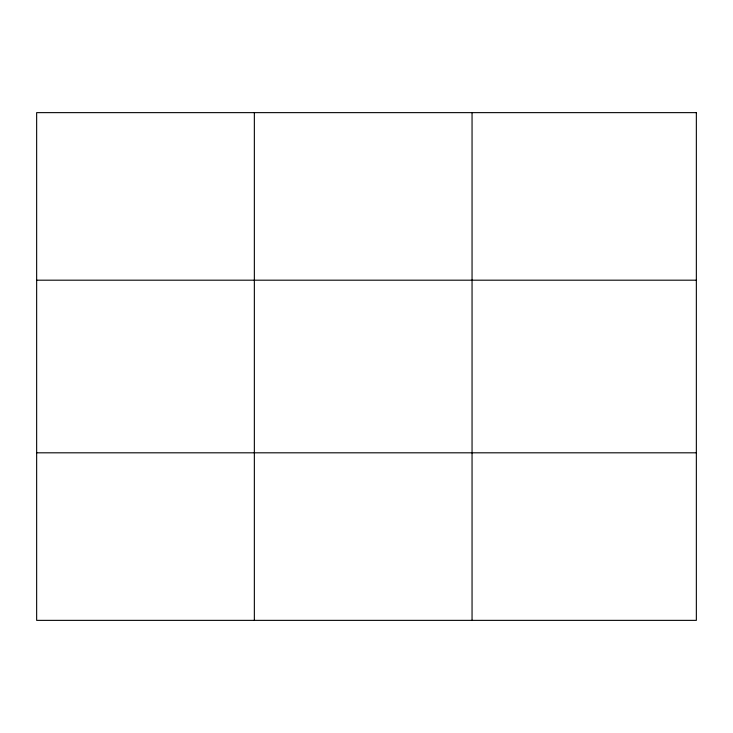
<?xml version="1.0" encoding="UTF-8"?>
<svg xmlns="http://www.w3.org/2000/svg" width="733" height="733" viewBox="0 0 733 733"><rect width="100%" height="100%" fill="white"/><g stroke="black" fill="none" stroke-linecap="round" stroke-linejoin="round"><path stroke-width="1.1" d="M254.351 112.635L254.351 620.365M472.052 112.635L472.052 620.365M36.65 280.189L696.35 280.189M36.65 452.811L696.35 452.811M696.35 112.635L696.35 620.365L36.65 620.365L36.65 112.635L696.35 112.635"/></g></svg>
